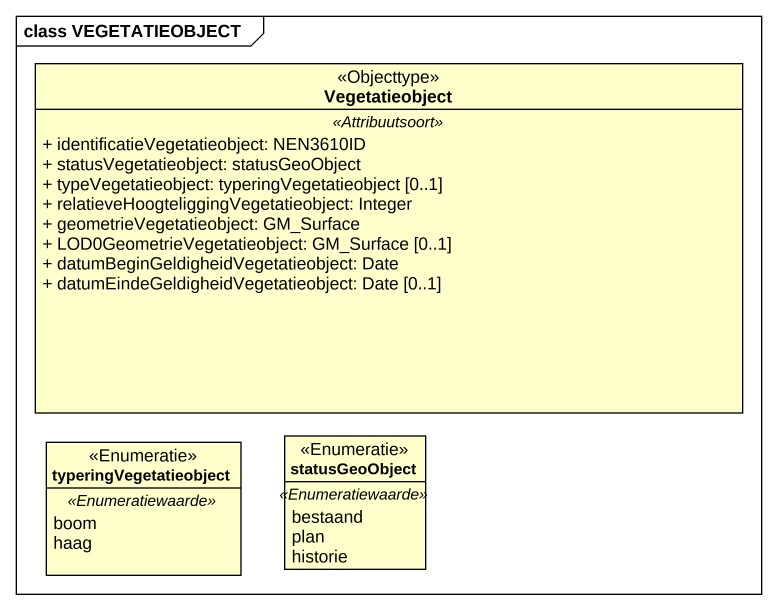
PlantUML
@startuml
mainframe class VEGETATIEOBJECT
hide circle
hide empty members
skinparam classAttributeIconSize 0
class Vegetatieobject <<Objecttype>> {
  .. <<Attribuutsoort>> ..
  + identificatieVegetatieobject: NEN3610ID
  + statusVegetatieobject: statusGeoObject
  + typeVegetatieobject: typeringVegetatieobject [0..1]
  + relatieveHoogteliggingVegetatieobject: Integer
  + geometrieVegetatieobject: GM_Surface
  + LOD0GeometrieVegetatieobject: GM_Surface [0..1]
  + datumBeginGeldigheidVegetatieobject: Date
  + datumEindeGeldigheidVegetatieobject: Date [0..1]
}
enum typeringVegetatieobject <<Enumeratie>> {
  .. <<Enumeratiewaarde>> ..
  boom
  haag
}
enum statusGeoObject <<Enumeratie>> {
  .. <<Enumeratiewaarde>> ..
  bestaand
  plan
  historie
}
@enduml
